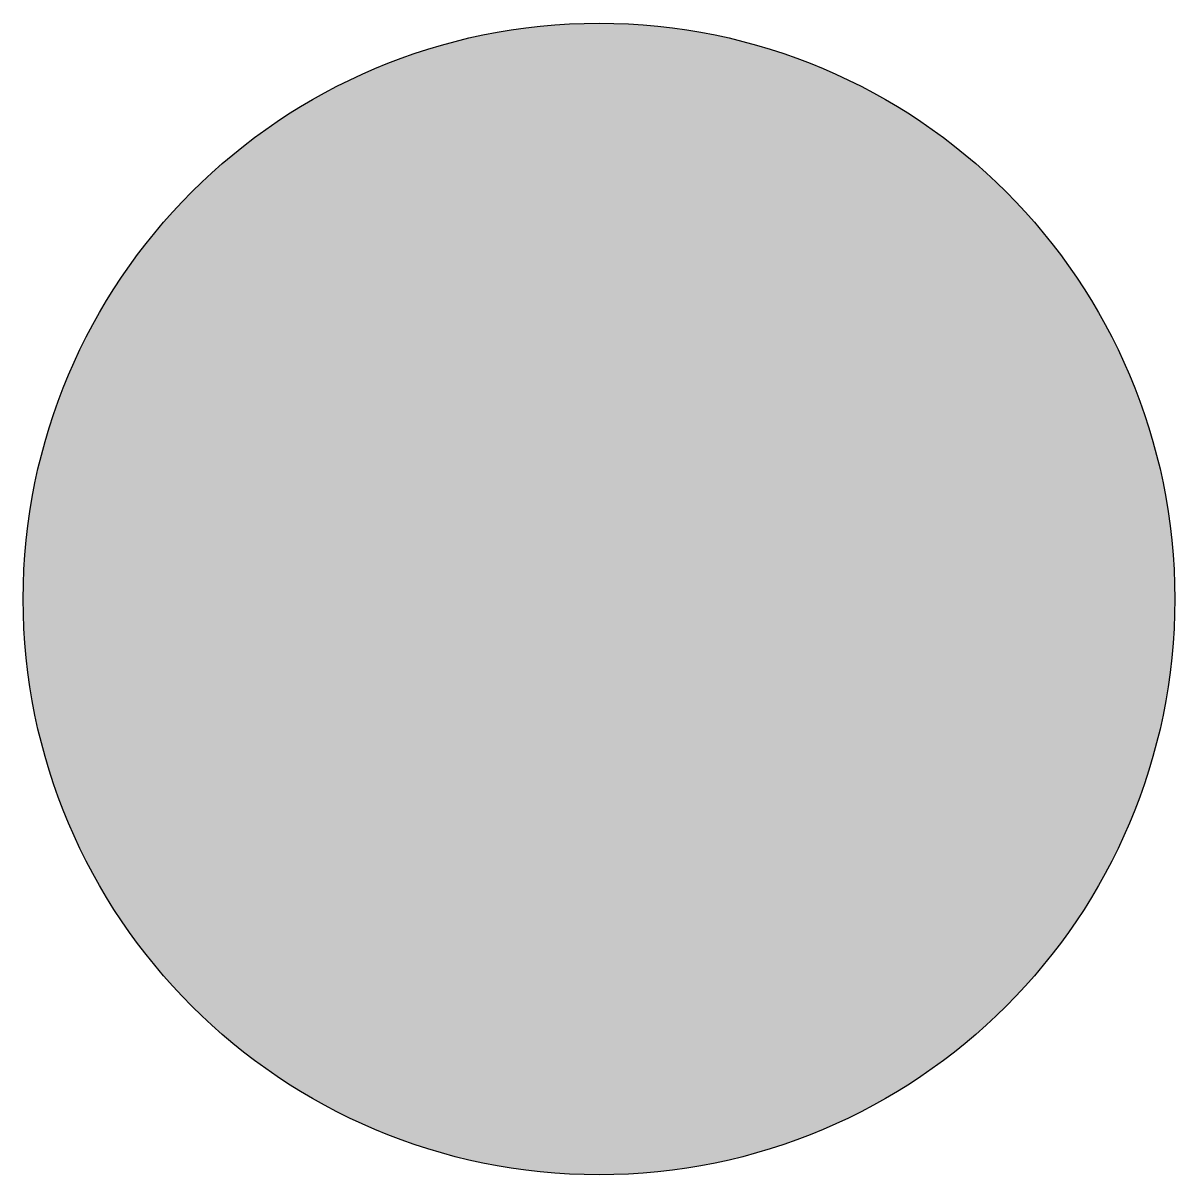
# Model space of a CAD drawing. Header units: metres. Extents: x 132.67804 to 132.67954, y 114.76845 to 114.76995.
import ezdxf

# ---------------------------------------------------------------- set-up
doc = ezdxf.new("R2010")
doc.units = ezdxf.units.M
doc.header["$MEASUREMENT"] = 0

msp = doc.modelspace()

# ---------------------------------------------------------------- hatches: boundary and pattern name
h = msp.add_hatch(color=1)
edge = h.paths.add_edge_path()
edge.add_arc((132.6787897, 114.7692043), 0.00075, 0, 360)

# ---------------------------------------------------------------- linework, layer by layer
at = {"color": 14}
msp.add_circle((132.6787897, 114.7692043), 0.00075, dxfattribs=at)

doc.saveas('drawing.dxf')
